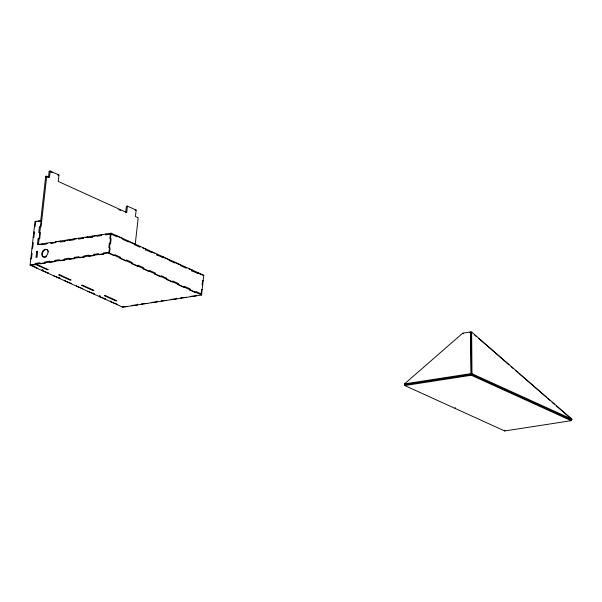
<?xml version="1.0" encoding="UTF-8"?>
<svg xmlns="http://www.w3.org/2000/svg" width="602" height="602" viewBox="0 0 602 602"><rect width="100%" height="100%" fill="white"/><g stroke="black" fill="none" stroke-linecap="round" stroke-linejoin="round"><path stroke-width="0.9" d="M455.15 408.449L455.247 407.592M38.039 221.295L40.703 220.889L45.692 176.356L46.723 176.198L41.049 226.721L39.446 226.615L38.776 232.613L40.379 232.718L39.709 238.716L38.099 238.603L37.429 244.6L51.125 242.486L51.027 243.336L55.587 242.636L55.685 241.778L111.137 233.2L203.792 275.302L201.58 295.003L122.748 307.193L30.1 265.091L34.999 221.416L41.726 220.731M41.139 220.46L38.453 244.442L40.808 244.435M48.461 177.613L49.183 171.194L50.207 171.036L58.951 175.009L58.228 181.428L126.698 212.544L127.413 206.117L126.39 206.275L125.675 212.702L126.698 212.544M50.207 171.036L49.484 177.455L46.723 176.198M42.215 269.696L42.117 270.546L48.521 273.045L47.836 273.15M42.802 270.441L42.9 269.591M51.125 242.486L51.704 242.749L51.606 243.607L51.027 243.336M60.253 241.071L60.155 241.929L65.302 241.485M59.365 277.492L59.274 278.342L59.952 278.237L53.555 275.746M64.715 241.221L64.813 240.364L65.4 240.627M65.084 280.088L64.993 280.946L71.39 283.437L70.705 283.542M76.522 285.28L76.424 286.138L82.828 288.629L82.143 288.742M83.558 238.663L82.978 238.4L83.068 237.542L83.655 237.805M87.636 236.834L87.538 237.692L92.685 237.248M92.106 236.985L92.204 236.127L92.783 236.39M93.679 293.076L93.581 293.934L94.258 293.829L87.862 291.338M99.39 295.68L99.3 296.53L105.696 299.028L105.011 299.134M99.977 296.425L100.075 295.574M108.345 252.148L108.247 252.998L114.041 255.632L114.719 255.526L114.816 254.669L120.611 257.302L120.513 258.16L119.828 258.266L125.622 260.899L126.3 260.794L126.397 259.936L132.192 262.562L132.094 263.42L131.409 263.525L137.203 266.159L137.881 266.054L137.978 265.196L143.773 267.83L143.675 268.688L142.99 268.793L148.784 271.419L149.469 271.314L149.559 270.464L155.354 273.09L155.256 273.948L154.571 274.053L160.365 276.687L161.05 276.581L161.14 275.724L166.935 278.357L166.837 279.208L166.152 279.313L171.946 281.947L172.631 281.841L172.721 280.983L178.516 283.617L178.418 284.475L177.733 284.58L183.527 287.214L184.212 287.109L184.302 286.251L190.097 288.877L189.999 289.735L189.321 289.84L195.108 292.474L195.793 292.369L195.891 291.511L201.678 294.145M110.362 234.163L109.857 238.655L111.122 238.813L110.617 243.313L109.353 243.155L108.849 247.648L110.113 247.806L109.609 252.306L103.461 252.9L103.363 253.758L103.95 254.021L99.059 254.774L98.48 254.511L98.577 253.653L93.694 254.413L93.596 255.271L94.175 255.534L89.292 256.286L88.712 256.023L88.81 255.165L83.926 255.925L83.829 256.776L84.408 257.046L79.524 257.799L78.945 257.536L79.035 256.678L74.151 257.43L74.061 258.288L74.64 258.551L69.757 259.312L69.177 259.048L69.268 258.19L64.384 258.943L64.294 259.801L64.873 260.064L59.989 260.817L59.402 260.553L59.5 259.695L54.616 260.455L54.519 261.313L55.106 261.577L50.222 262.329L49.635 262.066L49.733 261.208L44.849 261.968L44.751 262.818L45.338 263.089L40.454 263.842L39.867 263.578L39.965 262.72L35.082 263.473L34.984 264.331L35.571 264.594L30.679 265.354M201.58 295.003L108.932 252.893L111.137 233.2M110.828 300.872L110.73 301.73L117.134 304.221L116.449 304.326M128.512 241.093L128.414 241.951L122.627 239.318L122.725 238.46L116.246 235.939L116.931 235.833L116.833 236.684L111.046 234.058L105.794 234.87L105.892 234.012L106.479 234.276M127.413 206.117L136.157 210.09L135.435 216.517L138.204 217.773L135.187 244.675M137.497 304.07L137.406 304.928L131.936 305.417L132.523 305.681M154.3 253.231L150.989 251.726L151.674 251.621L151.576 252.479L145.789 249.845L145.887 248.987L142.719 247.964M142.381 303.31L142.29 304.168L141.703 303.905L147.174 303.416M167.537 259.244L162.57 256.986L163.255 256.881L163.157 257.739L157.37 255.105L157.468 254.255L156.783 254.36M157.039 301.045L156.941 301.903L151.471 302.392L152.058 302.655M161.923 300.293L161.825 301.15L161.246 300.887L166.709 300.39M174.836 262.148L174.738 262.999L168.951 260.373L169.049 259.515L168.364 259.62M176.574 298.028L176.476 298.885L171.013 299.375L171.593 299.638M181.458 297.268L181.36 298.125L180.781 297.862L186.244 297.373M201.783 274.805L197.321 272.774L197.998 272.668L197.907 273.526L192.113 270.9L192.211 270.042L189.043 269.019M196.109 295.003L196.019 295.86L190.548 296.35L191.127 296.613M201.098 293.881L201.602 289.381L202.182 289.645M571.253 420.678L504.709 430.964L404.77 385.551L404.521 383.903L462.727 333.177L470.749 331.935L471.321 375.264L571.253 420.678L571.9 419.135L471.644 332.048L471.095 332.733L471.569 332.312L469.793 332.59M504.709 430.964L504.807 430.114M471.644 332.048L471.968 373.722L471.411 374.406L404.868 384.693M57.927 175.167L58.951 175.009M135.134 210.248L136.157 210.09M34.397 226.766L35.082 226.661L35.684 221.31L36.263 221.574M33.795 232.116L34.48 232.011L33.878 237.361L33.2 237.474M32.598 242.824L33.283 242.719L32.681 248.069L31.996 248.174M51.704 242.749L56.272 242.042L55.685 241.778M58.093 241.756L60.832 241.334M66.31 240.491L68.139 240.206M76.349 238.934L73.941 238.949L73.85 239.807L69.283 240.514L69.38 239.656L69.96 239.92M85.476 237.527L87.305 237.241M93.694 236.255L95.522 235.969M82.978 238.4L78.41 239.099L78.508 238.249L79.088 238.512M31.394 253.525L32.079 253.419L31.477 258.777L30.8 258.883M133.621 243.833L134.306 243.727L134.208 244.585L139.995 247.211L140.093 246.353L139.408 246.459M30.1 265.091L108.932 252.893M145.105 249.95L145.789 249.845M36.398 267.95L37.083 267.845L31.364 265.249M156.686 255.21L157.37 255.105M179.945 264.88L180.63 264.775L180.532 265.632L186.327 268.266L186.417 267.408L185.74 267.514M191.428 271.005L192.113 270.9M203.792 275.302L202.528 275.144M202.505 280.758L203.19 280.652L202.611 280.389L202.106 284.889L202.686 285.152M122.168 306.93L127.632 306.433M404.521 383.903L471.073 373.609L471.411 374.406L571.351 419.82L571.832 419.398L556.293 405.906M404.77 385.551L471.321 375.264M49.183 171.194L52.359 172.639M45.692 176.356L47.769 177.297M118.827 209.586L120.535 210.369M471.968 373.722L571.9 419.135M129.483 241.951L132.794 243.456M175.807 263.006L179.118 264.504M101.911 234.983L101.332 234.72L101.234 235.57L96.666 236.277L96.764 235.42L97.351 235.691M47.137 243.456L46.557 243.185L46.459 244.043L41.899 244.751L41.989 243.893L42.576 244.156M474.399 334.765L476.513 336.608M478.635 338.444L508.991 364.82M511.113 366.656L513.228 368.499M515.35 370.335L517.464 372.179M518.879 373.406L546.413 397.32M547.828 398.547L549.942 400.39M552.064 402.226L554.179 404.07M470.749 331.935L471.073 373.609M46.595 256.497A4.064 2.867 -65.6 0 1 42.674 255.993A4.064 2.867 -65.6 0 1 43.795 250.748A4.064 2.867 -65.6 0 1 47.912 250.334M48.31 251.057A4.064 2.867 -65.6 0 1 48.514 251.937M36.662 251.448L35.985 257.445L37.008 257.287L37.685 251.29L36.662 251.448M463.141 333.365L463.073 333.975L462.727 333.177L463.141 333.365M36.827 264.406L35.804 264.564L47.234 269.756L48.258 269.598L36.827 264.406M59.696 274.798L58.672 274.956L70.11 280.148L71.134 279.99L59.696 274.798M82.572 285.19L81.541 285.348L92.979 290.548L94.002 290.39L82.572 285.19M105.44 295.582L104.417 295.74L115.855 300.94L116.878 300.782L105.44 295.582M46.015 256.226A4.064 2.867 -65.6 0 0 46.76 249.552A4.064 2.867 -65.6 0 0 41.779 253.608A4.064 2.867 -65.6 0 0 46.015 256.226"/></g></svg>
